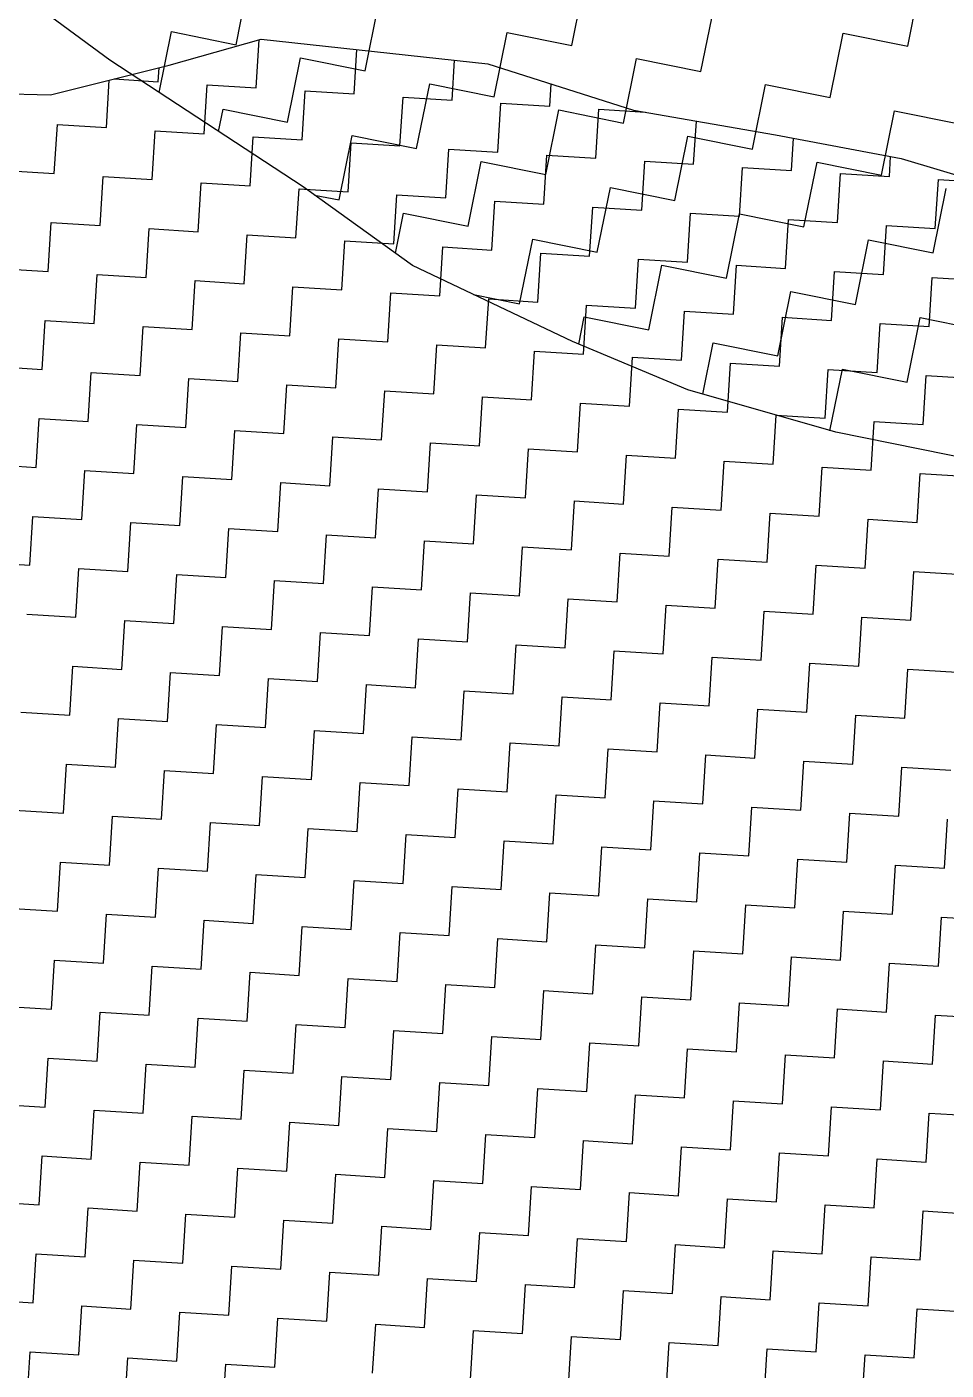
# Model space of a CAD drawing. Header units: metres. Extents: x 278801 to 279668, y 2074665 to 2075564.
# Drawn here: x 279572.29 to 279594.12, y 2075153.71 to 2075185.59 of the extents above; entities that cross this region are included whole.
import ezdxf

# ---------------------------------------------------------------- set-up
doc = ezdxf.new("R2010")
doc.units = ezdxf.units.M
doc.layers.add('POLY_HATCH', color=12, linetype='Continuous')

msp = doc.modelspace()

# ---------------------------------------------------------------- linework, layer by layer
at = {"layer": 'POLY_HATCH', "linetype": 'Continuous'}
for p, q in [((279577.262, 2075185.165), (279577.571, 2075186.698)), ((279585.234, 2075185.148), (279585.544, 2075186.681)), ((279593.206, 2075185.131), (279593.516, 2075186.664)), ((279580.327, 2075184.545), (279580.636, 2075186.078)), ((279588.299, 2075184.529), (279588.609, 2075186.061)), ((279575.437, 2075184.031), (279575.729, 2075185.475)), ((279575.729, 2075185.475), (279577.262, 2075185.165)), ((279583.392, 2075183.926), (279583.701, 2075185.458)), ((279583.701, 2075185.458), (279585.234, 2075185.148)), ((279591.364, 2075183.909), (279591.674, 2075185.441)), ((279591.674, 2075185.441), (279593.206, 2075185.131)), ((279577.74, 2075184.141), (279577.811, 2075185.287)), ((279580.064, 2075183.996), (279580.13, 2075185.051)), ((279578.484, 2075183.323), (279578.794, 2075184.855)), ((279578.794, 2075184.855), (279580.327, 2075184.545)), ((279582.388, 2075183.851), (279582.447, 2075184.798)), ((279586.457, 2075183.306), (279586.767, 2075184.838)), ((279586.767, 2075184.838), (279588.299, 2075184.529)), ((279575.416, 2075184.286), (279575.437, 2075184.62)), ((279574.182, 2075183.196), (279574.252, 2075184.323)), ((279574.364, 2075184.351), (279575.416, 2075184.286)), ((279576.506, 2075183.051), (279576.578, 2075184.213)), ((279576.578, 2075184.213), (279577.74, 2075184.141)), ((279581.549, 2075182.703), (279581.859, 2075184.236)), ((279581.859, 2075184.236), (279583.392, 2075183.926)), ((279584.712, 2075183.706), (279584.745, 2075184.233)), ((279589.522, 2075182.686), (279589.832, 2075184.219)), ((279589.832, 2075184.219), (279591.364, 2075183.909)), ((279578.829, 2075182.906), (279578.902, 2075184.068)), ((279578.902, 2075184.068), (279580.064, 2075183.996)), ((279581.153, 2075182.761), (279581.226, 2075183.923)), ((279581.226, 2075183.923), (279582.388, 2075183.851)), ((279583.477, 2075182.617), (279583.55, 2075183.778)), ((279583.55, 2075183.778), (279584.712, 2075183.706)), ((279576.846, 2075183.108), (279576.952, 2075183.633)), ((279576.952, 2075183.633), (279578.484, 2075183.323)), ((279584.614, 2075182.083), (279584.924, 2075183.616)), ((279584.924, 2075183.616), (279586.457, 2075183.306)), ((279585.801, 2075182.472), (279585.874, 2075183.634)), ((279585.874, 2075183.634), (279586.981, 2075183.564)), ((279592.587, 2075182.066), (279592.897, 2075183.599)), ((279592.897, 2075183.599), (279594.429, 2075183.289)), ((279572.947, 2075182.107), (279573.02, 2075183.269)), ((279573.02, 2075183.269), (279574.182, 2075183.196)), ((279575.271, 2075181.962), (279575.344, 2075183.124)), ((279575.344, 2075183.124), (279576.506, 2075183.051)), ((279588.125, 2075182.327), (279588.189, 2075183.353)), ((279577.595, 2075181.817), (279577.667, 2075182.979)), ((279577.667, 2075182.979), (279578.829, 2075182.906)), ((279579.707, 2075181.48), (279580.017, 2075183.013)), ((279579.919, 2075181.672), (279579.991, 2075182.834)), ((279579.991, 2075182.834), (279581.153, 2075182.761)), ((279580.017, 2075183.013), (279581.549, 2075182.703)), ((279587.679, 2075181.464), (279587.989, 2075182.996)), ((279587.989, 2075182.996), (279589.522, 2075182.686)), ((279590.449, 2075182.182), (279590.497, 2075182.944)), ((279582.243, 2075181.527), (279582.315, 2075182.689)), ((279582.315, 2075182.689), (279583.477, 2075182.617)), ((279584.567, 2075181.382), (279584.639, 2075182.544)), ((279584.639, 2075182.544), (279585.801, 2075182.472)), ((279592.773, 2075182.037), (279592.802, 2075182.509)), ((279571.785, 2075182.179), (279572.947, 2075182.107)), ((279582.772, 2075180.861), (279583.082, 2075182.393)), ((279583.082, 2075182.393), (279584.614, 2075182.083)), ((279586.891, 2075181.237), (279586.963, 2075182.399)), ((279586.963, 2075182.399), (279588.125, 2075182.327)), ((279589.215, 2075181.092), (279589.287, 2075182.254)), ((279589.287, 2075182.254), (279590.449, 2075182.182)), ((279590.744, 2075180.844), (279591.054, 2075182.376)), ((279591.054, 2075182.376), (279592.587, 2075182.066)), ((279574.037, 2075180.872), (279574.109, 2075182.034)), ((279574.109, 2075182.034), (279575.271, 2075181.962)), ((279576.361, 2075180.728), (279576.433, 2075181.889)), ((279576.433, 2075181.889), (279577.595, 2075181.817)), ((279591.539, 2075180.947), (279591.611, 2075182.109)), ((279591.611, 2075182.109), (279592.773, 2075182.037)), ((279593.862, 2075180.802), (279593.935, 2075181.964)), ((279593.935, 2075181.964), (279594.937, 2075181.902)), ((279578.684, 2075180.583), (279578.757, 2075181.745)), ((279578.757, 2075181.745), (279579.919, 2075181.672)), ((279579.126, 2075181.598), (279579.707, 2075181.48)), ((279581.008, 2075180.438), (279581.081, 2075181.6)), ((279581.081, 2075181.6), (279582.243, 2075181.527)), ((279585.837, 2075180.241), (279586.147, 2075181.773)), ((279586.147, 2075181.773), (279587.679, 2075181.464)), ((279593.809, 2075180.224), (279594.119, 2075181.756)), ((279583.332, 2075180.293), (279583.405, 2075181.455)), ((279583.405, 2075181.455), (279584.567, 2075181.382)), ((279585.656, 2075180.148), (279585.729, 2075181.31)), ((279585.729, 2075181.31), (279586.891, 2075181.237)), ((279572.802, 2075179.783), (279572.875, 2075180.945)), ((279572.875, 2075180.945), (279574.037, 2075180.872)), ((279581.047, 2075180.22), (279581.239, 2075181.171)), ((279581.239, 2075181.171), (279582.772, 2075180.861)), ((279587.98, 2075180.003), (279588.053, 2075181.165)), ((279588.053, 2075181.165), (279589.215, 2075181.092)), ((279588.902, 2075179.621), (279589.212, 2075181.154)), ((279589.212, 2075181.154), (279590.744, 2075180.844)), ((279590.304, 2075179.858), (279590.377, 2075181.02)), ((279590.377, 2075181.02), (279591.539, 2075180.947)), ((279575.126, 2075179.638), (279575.199, 2075180.8)), ((279575.199, 2075180.8), (279576.361, 2075180.728)), ((279577.45, 2075179.493), (279577.523, 2075180.655)), ((279577.523, 2075180.655), (279578.684, 2075180.583)), ((279592.628, 2075179.713), (279592.7, 2075180.875)), ((279592.7, 2075180.875), (279593.862, 2075180.802)), ((279579.774, 2075179.348), (279579.846, 2075180.51)), ((279579.846, 2075180.51), (279581.008, 2075180.438)), ((279582.098, 2075179.203), (279582.17, 2075180.365)), ((279582.17, 2075180.365), (279583.332, 2075180.293)), ((279583.994, 2075179.018), (279584.304, 2075180.551)), ((279584.304, 2075180.551), (279585.837, 2075180.241)), ((279591.967, 2075179.001), (279592.277, 2075180.534)), ((279592.277, 2075180.534), (279593.809, 2075180.224)), ((279584.422, 2075179.058), (279584.494, 2075180.22)), ((279584.494, 2075180.22), (279585.656, 2075180.148)), ((279586.746, 2075178.913), (279586.818, 2075180.075)), ((279586.818, 2075180.075), (279587.98, 2075180.003)), ((279587.059, 2075178.399), (279587.369, 2075179.931)), ((279587.369, 2075179.931), (279588.902, 2075179.621)), ((279589.07, 2075178.768), (279589.142, 2075179.93)), ((279589.142, 2075179.93), (279590.304, 2075179.858)), ((279571.64, 2075179.855), (279572.802, 2075179.783)), ((279573.892, 2075178.549), (279573.964, 2075179.711)), ((279573.964, 2075179.711), (279575.126, 2075179.638)), ((279591.394, 2075178.623), (279591.466, 2075179.785)), ((279591.466, 2075179.785), (279592.628, 2075179.713)), ((279593.717, 2075178.478), (279593.79, 2075179.64)), ((279593.79, 2075179.64), (279594.952, 2075179.568)), ((279576.216, 2075178.404), (279576.288, 2075179.566)), ((279576.288, 2075179.566), (279577.45, 2075179.493)), ((279578.54, 2075178.259), (279578.612, 2075179.421)), ((279578.612, 2075179.421), (279579.774, 2075179.348)), ((279590.125, 2075177.779), (279590.434, 2075179.311)), ((279590.434, 2075179.311), (279591.967, 2075179.001)), ((279580.863, 2075178.114), (279580.936, 2075179.276)), ((279580.936, 2075179.276), (279582.098, 2075179.203)), ((279582.901, 2075179.239), (279583.994, 2075179.018)), ((279583.187, 2075177.969), (279583.26, 2075179.131)), ((279583.26, 2075179.131), (279584.422, 2075179.058)), ((279585.511, 2075177.824), (279585.584, 2075178.986)), ((279585.584, 2075178.986), (279586.746, 2075178.913)), ((279585.396, 2075178.06), (279585.527, 2075178.708)), ((279585.527, 2075178.708), (279587.059, 2075178.399)), ((279587.835, 2075177.679), (279587.908, 2075178.841)), ((279587.908, 2075178.841), (279589.07, 2075178.768)), ((279590.159, 2075177.534), (279590.232, 2075178.696)), ((279590.232, 2075178.696), (279591.394, 2075178.623)), ((279593.19, 2075177.159), (279593.499, 2075178.691)), ((279593.499, 2075178.691), (279595.032, 2075178.382)), ((279572.657, 2075177.459), (279572.73, 2075178.621)), ((279572.73, 2075178.621), (279573.892, 2075178.549)), ((279574.981, 2075177.314), (279575.054, 2075178.476)), ((279575.054, 2075178.476), (279576.216, 2075178.404)), ((279592.483, 2075177.389), (279592.556, 2075178.551)), ((279592.556, 2075178.551), (279593.717, 2075178.478)), ((279577.305, 2075177.169), (279577.378, 2075178.331)), ((279577.378, 2075178.331), (279578.54, 2075178.259)), ((279579.629, 2075177.024), (279579.701, 2075178.186)), ((279579.701, 2075178.186), (279580.863, 2075178.114)), ((279581.953, 2075176.879), (279582.025, 2075178.041)), ((279582.025, 2075178.041), (279583.187, 2075177.969)), ((279588.346, 2075176.871), (279588.592, 2075178.089)), ((279588.592, 2075178.089), (279590.125, 2075177.779)), ((279584.277, 2075176.734), (279584.349, 2075177.896)), ((279584.349, 2075177.896), (279585.511, 2075177.824)), ((279586.601, 2075176.589), (279586.673, 2075177.751)), ((279586.673, 2075177.751), (279587.835, 2075177.679)), ((279571.495, 2075177.532), (279572.657, 2075177.459)), ((279573.747, 2075176.225), (279573.819, 2075177.387)), ((279573.819, 2075177.387), (279574.981, 2075177.314)), ((279588.925, 2075176.444), (279588.997, 2075177.606)), ((279588.997, 2075177.606), (279590.159, 2075177.534)), ((279591.249, 2075176.299), (279591.321, 2075177.461)), ((279591.321, 2075177.461), (279592.483, 2075177.389)), ((279591.361, 2075176.006), (279591.657, 2075177.469)), ((279591.657, 2075177.469), (279593.19, 2075177.159)), ((279576.071, 2075176.08), (279576.143, 2075177.242)), ((279576.143, 2075177.242), (279577.305, 2075177.169)), ((279578.395, 2075175.935), (279578.467, 2075177.097)), ((279578.467, 2075177.097), (279579.629, 2075177.024)), ((279593.573, 2075176.154), (279593.645, 2075177.316)), ((279593.645, 2075177.316), (279594.807, 2075177.244)), ((279580.718, 2075175.79), (279580.791, 2075176.952)), ((279580.791, 2075176.952), (279581.953, 2075176.879)), ((279583.042, 2075175.645), (279583.115, 2075176.807)), ((279583.115, 2075176.807), (279584.277, 2075176.734)), ((279585.366, 2075175.5), (279585.439, 2075176.662)), ((279585.439, 2075176.662), (279586.601, 2075176.589)), ((279587.69, 2075175.355), (279587.763, 2075176.517)), ((279587.763, 2075176.517), (279588.925, 2075176.444)), ((279572.512, 2075175.135), (279572.585, 2075176.297)), ((279572.585, 2075176.297), (279573.747, 2075176.225)), ((279574.836, 2075174.99), (279574.909, 2075176.152)), ((279574.909, 2075176.152), (279576.071, 2075176.08)), ((279590.014, 2075175.21), (279590.087, 2075176.372)), ((279590.087, 2075176.372), (279591.249, 2075176.299)), ((279592.338, 2075175.065), (279592.411, 2075176.227)), ((279592.411, 2075176.227), (279593.573, 2075176.154)), ((279577.16, 2075174.845), (279577.233, 2075176.007)), ((279577.233, 2075176.007), (279578.395, 2075175.935)), ((279579.484, 2075174.7), (279579.557, 2075175.862)), ((279579.557, 2075175.862), (279580.718, 2075175.79)), ((279581.808, 2075174.555), (279581.88, 2075175.717)), ((279581.88, 2075175.717), (279583.042, 2075175.645)), ((279584.132, 2075174.41), (279584.204, 2075175.572)), ((279584.204, 2075175.572), (279585.366, 2075175.5)), ((279571.35, 2075175.208), (279572.512, 2075175.135)), ((279586.456, 2075174.265), (279586.528, 2075175.427)), ((279586.528, 2075175.427), (279587.69, 2075175.355)), ((279588.78, 2075174.12), (279588.852, 2075175.282)), ((279588.852, 2075175.282), (279590.014, 2075175.21)), ((279573.602, 2075173.901), (279573.674, 2075175.063)), ((279573.674, 2075175.063), (279574.836, 2075174.99)), ((279575.926, 2075173.756), (279575.998, 2075174.918)), ((279575.998, 2075174.918), (279577.16, 2075174.845)), ((279591.104, 2075173.975), (279591.176, 2075175.137)), ((279591.176, 2075175.137), (279592.338, 2075175.065)), ((279593.428, 2075173.83), (279593.5, 2075174.992)), ((279593.5, 2075174.992), (279594.662, 2075174.92)), ((279578.25, 2075173.611), (279578.322, 2075174.773)), ((279578.322, 2075174.773), (279579.484, 2075174.7)), ((279580.574, 2075173.466), (279580.646, 2075174.628)), ((279580.646, 2075174.628), (279581.808, 2075174.555)), ((279582.897, 2075173.321), (279582.97, 2075174.483)), ((279582.97, 2075174.483), (279584.132, 2075174.41)), ((279585.221, 2075173.176), (279585.294, 2075174.338)), ((279585.294, 2075174.338), (279586.456, 2075174.265)), ((279587.545, 2075173.031), (279587.618, 2075174.193)), ((279587.618, 2075174.193), (279588.78, 2075174.12)), ((279572.367, 2075172.811), (279572.44, 2075173.973)), ((279572.44, 2075173.973), (279573.602, 2075173.901)), ((279589.869, 2075172.886), (279589.942, 2075174.048)), ((279589.942, 2075174.048), (279591.104, 2075173.975)), ((279592.193, 2075172.741), (279592.266, 2075173.903)), ((279592.266, 2075173.903), (279593.428, 2075173.83)), ((279574.691, 2075172.666), (279574.764, 2075173.828)), ((279574.764, 2075173.828), (279575.926, 2075173.756)), ((279577.015, 2075172.521), (279577.088, 2075173.683)), ((279577.088, 2075173.683), (279578.25, 2075173.611)), ((279579.339, 2075172.376), (279579.412, 2075173.538)), ((279579.412, 2075173.538), (279580.574, 2075173.466)), ((279581.663, 2075172.231), (279581.735, 2075173.393)), ((279581.735, 2075173.393), (279582.897, 2075173.321)), ((279583.987, 2075172.086), (279584.059, 2075173.248)), ((279584.059, 2075173.248), (279585.221, 2075173.176)), ((279586.311, 2075171.941), (279586.383, 2075173.103)), ((279586.383, 2075173.103), (279587.545, 2075173.031)), ((279588.635, 2075171.796), (279588.707, 2075172.958)), ((279588.707, 2075172.958), (279589.869, 2075172.886)), ((279571.205, 2075172.884), (279572.367, 2075172.811)), ((279573.457, 2075171.577), (279573.529, 2075172.739)), ((279573.529, 2075172.739), (279574.691, 2075172.666)), ((279590.959, 2075171.651), (279591.031, 2075172.813)), ((279591.031, 2075172.813), (279592.193, 2075172.741)), ((279593.283, 2075171.507), (279593.355, 2075172.668)), ((279593.355, 2075172.668), (279594.517, 2075172.596)), ((279575.781, 2075171.432), (279575.853, 2075172.594)), ((279575.853, 2075172.594), (279577.015, 2075172.521)), ((279578.105, 2075171.287), (279578.177, 2075172.449)), ((279578.177, 2075172.449), (279579.339, 2075172.376)), ((279580.429, 2075171.142), (279580.501, 2075172.304)), ((279580.501, 2075172.304), (279581.663, 2075172.231)), ((279582.752, 2075170.997), (279582.825, 2075172.159)), ((279582.825, 2075172.159), (279583.987, 2075172.086)), ((279585.076, 2075170.852), (279585.149, 2075172.014)), ((279585.149, 2075172.014), (279586.311, 2075171.941)), ((279572.295, 2075171.649), (279573.457, 2075171.577)), ((279587.4, 2075170.707), (279587.473, 2075171.869)), ((279587.473, 2075171.869), (279588.635, 2075171.796)), ((279589.724, 2075170.562), (279589.797, 2075171.724)), ((279589.797, 2075171.724), (279590.959, 2075171.651)), ((279574.546, 2075170.342), (279574.619, 2075171.504)), ((279574.619, 2075171.504), (279575.781, 2075171.432)), ((279576.87, 2075170.197), (279576.943, 2075171.359)), ((279576.943, 2075171.359), (279578.105, 2075171.287)), ((279592.048, 2075170.417), (279592.121, 2075171.579)), ((279592.121, 2075171.579), (279593.283, 2075171.507)), ((279579.194, 2075170.052), (279579.267, 2075171.214)), ((279579.267, 2075171.214), (279580.429, 2075171.142)), ((279581.518, 2075169.907), (279581.59, 2075171.069)), ((279581.59, 2075171.069), (279582.752, 2075170.997)), ((279583.842, 2075169.762), (279583.914, 2075170.924)), ((279583.914, 2075170.924), (279585.076, 2075170.852)), ((279586.166, 2075169.618), (279586.238, 2075170.779)), ((279586.238, 2075170.779), (279587.4, 2075170.707)), ((279573.312, 2075169.253), (279573.384, 2075170.415)), ((279573.384, 2075170.415), (279574.546, 2075170.342)), ((279588.49, 2075169.473), (279588.562, 2075170.634)), ((279588.562, 2075170.634), (279589.724, 2075170.562)), ((279590.814, 2075169.328), (279590.886, 2075170.49)), ((279590.886, 2075170.49), (279592.048, 2075170.417)), ((279575.636, 2075169.108), (279575.708, 2075170.27)), ((279575.708, 2075170.27), (279576.87, 2075170.197)), ((279577.96, 2075168.963), (279578.032, 2075170.125)), ((279578.032, 2075170.125), (279579.194, 2075170.052)), ((279593.138, 2075169.183), (279593.21, 2075170.345)), ((279593.21, 2075170.345), (279594.372, 2075170.272)), ((279580.284, 2075168.818), (279580.356, 2075169.98)), ((279580.356, 2075169.98), (279581.518, 2075169.907)), ((279582.607, 2075168.673), (279582.68, 2075169.835)), ((279582.68, 2075169.835), (279583.842, 2075169.762)), ((279584.931, 2075168.528), (279585.004, 2075169.69)), ((279585.004, 2075169.69), (279586.166, 2075169.618)), ((279587.255, 2075168.383), (279587.328, 2075169.545)), ((279587.328, 2075169.545), (279588.49, 2075169.473)), ((279572.15, 2075169.325), (279573.312, 2075169.253)), ((279574.401, 2075168.018), (279574.474, 2075169.18)), ((279574.474, 2075169.18), (279575.636, 2075169.108)), ((279589.579, 2075168.238), (279589.652, 2075169.4)), ((279589.652, 2075169.4), (279590.814, 2075169.328)), ((279591.903, 2075168.093), (279591.976, 2075169.255)), ((279591.976, 2075169.255), (279593.138, 2075169.183)), ((279576.725, 2075167.873), (279576.798, 2075169.035)), ((279576.798, 2075169.035), (279577.96, 2075168.963)), ((279579.049, 2075167.728), (279579.122, 2075168.89)), ((279579.122, 2075168.89), (279580.284, 2075168.818)), ((279581.373, 2075167.584), (279581.446, 2075168.745)), ((279581.446, 2075168.745), (279582.607, 2075168.673)), ((279583.697, 2075167.439), (279583.769, 2075168.601)), ((279583.769, 2075168.601), (279584.931, 2075168.528)), ((279586.021, 2075167.294), (279586.093, 2075168.456)), ((279586.093, 2075168.456), (279587.255, 2075168.383)), ((279588.345, 2075167.149), (279588.417, 2075168.311)), ((279588.417, 2075168.311), (279589.579, 2075168.238)), ((279590.669, 2075167.004), (279590.741, 2075168.166)), ((279590.741, 2075168.166), (279591.903, 2075168.093)), ((279573.167, 2075166.929), (279573.239, 2075168.091)), ((279573.239, 2075168.091), (279574.401, 2075168.018)), ((279575.491, 2075166.784), (279575.563, 2075167.946)), ((279575.563, 2075167.946), (279576.725, 2075167.873)), ((279592.993, 2075166.859), (279593.065, 2075168.021)), ((279593.065, 2075168.021), (279594.227, 2075167.948)), ((279577.815, 2075166.639), (279577.887, 2075167.801)), ((279577.887, 2075167.801), (279579.049, 2075167.728)), ((279580.139, 2075166.494), (279580.211, 2075167.656)), ((279580.211, 2075167.656), (279581.373, 2075167.584)), ((279582.463, 2075166.349), (279582.535, 2075167.511)), ((279582.535, 2075167.511), (279583.697, 2075167.439)), ((279584.786, 2075166.204), (279584.859, 2075167.366)), ((279584.859, 2075167.366), (279586.021, 2075167.294)), ((279587.11, 2075166.059), (279587.183, 2075167.221)), ((279587.183, 2075167.221), (279588.345, 2075167.149)), ((279572.005, 2075167.001), (279573.167, 2075166.929)), ((279589.434, 2075165.914), (279589.507, 2075167.076)), ((279589.507, 2075167.076), (279590.669, 2075167.004)), ((279591.758, 2075165.769), (279591.831, 2075166.931)), ((279591.831, 2075166.931), (279592.993, 2075166.859)), ((279574.256, 2075165.695), (279574.329, 2075166.856)), ((279574.329, 2075166.856), (279575.491, 2075166.784)), ((279576.58, 2075165.55), (279576.653, 2075166.711)), ((279576.653, 2075166.711), (279577.815, 2075166.639)), ((279578.904, 2075165.405), (279578.977, 2075166.567)), ((279578.977, 2075166.567), (279580.139, 2075166.494)), ((279594.082, 2075165.624), (279594.155, 2075166.786)), ((279581.228, 2075165.26), (279581.301, 2075166.422)), ((279581.301, 2075166.422), (279582.463, 2075166.349)), ((279583.552, 2075165.115), (279583.624, 2075166.277)), ((279583.624, 2075166.277), (279584.786, 2075166.204)), ((279585.876, 2075164.97), (279585.948, 2075166.132)), ((279585.948, 2075166.132), (279587.11, 2075166.059)), ((279588.2, 2075164.825), (279588.272, 2075165.987)), ((279588.272, 2075165.987), (279589.434, 2075165.914)), ((279573.022, 2075164.605), (279573.094, 2075165.767)), ((279573.094, 2075165.767), (279574.256, 2075165.695)), ((279575.346, 2075164.46), (279575.418, 2075165.622)), ((279575.418, 2075165.622), (279576.58, 2075165.55)), ((279590.524, 2075164.68), (279590.596, 2075165.842)), ((279590.596, 2075165.842), (279591.758, 2075165.769)), ((279592.848, 2075164.535), (279592.92, 2075165.697)), ((279592.92, 2075165.697), (279594.082, 2075165.624)), ((279577.67, 2075164.315), (279577.742, 2075165.477)), ((279577.742, 2075165.477), (279578.904, 2075165.405)), ((279579.994, 2075164.17), (279580.066, 2075165.332)), ((279580.066, 2075165.332), (279581.228, 2075165.26)), ((279582.318, 2075164.025), (279582.39, 2075165.187)), ((279582.39, 2075165.187), (279583.552, 2075165.115)), ((279584.641, 2075163.88), (279584.714, 2075165.042)), ((279584.714, 2075165.042), (279585.876, 2075164.97)), ((279571.86, 2075164.678), (279573.022, 2075164.605)), ((279586.965, 2075163.735), (279587.038, 2075164.897)), ((279587.038, 2075164.897), (279588.2, 2075164.825)), ((279589.289, 2075163.59), (279589.362, 2075164.752)), ((279589.362, 2075164.752), (279590.524, 2075164.68)), ((279574.111, 2075163.371), (279574.184, 2075164.533)), ((279574.184, 2075164.533), (279575.346, 2075164.46)), ((279576.435, 2075163.226), (279576.508, 2075164.388)), ((279576.508, 2075164.388), (279577.67, 2075164.315)), ((279591.613, 2075163.445), (279591.686, 2075164.607)), ((279591.686, 2075164.607), (279592.848, 2075164.535)), ((279593.937, 2075163.3), (279594.01, 2075164.462)), ((279594.01, 2075164.462), (279595.172, 2075164.39)), ((279578.759, 2075163.081), (279578.832, 2075164.243)), ((279578.832, 2075164.243), (279579.994, 2075164.17)), ((279581.083, 2075162.936), (279581.156, 2075164.098)), ((279581.156, 2075164.098), (279582.318, 2075164.025)), ((279583.407, 2075162.791), (279583.48, 2075163.953)), ((279583.48, 2075163.953), (279584.641, 2075163.88)), ((279585.731, 2075162.646), (279585.803, 2075163.808)), ((279585.803, 2075163.808), (279586.965, 2075163.735)), ((279572.877, 2075162.281), (279572.949, 2075163.443)), ((279572.949, 2075163.443), (279574.111, 2075163.371)), ((279588.055, 2075162.501), (279588.127, 2075163.663)), ((279588.127, 2075163.663), (279589.289, 2075163.59)), ((279590.379, 2075162.356), (279590.451, 2075163.518)), ((279590.451, 2075163.518), (279591.613, 2075163.445)), ((279592.703, 2075162.211), (279592.775, 2075163.373)), ((279592.775, 2075163.373), (279593.937, 2075163.3)), ((279575.201, 2075162.136), (279575.273, 2075163.298)), ((279575.273, 2075163.298), (279576.435, 2075163.226)), ((279577.525, 2075161.991), (279577.597, 2075163.153)), ((279577.597, 2075163.153), (279578.759, 2075163.081)), ((279579.849, 2075161.846), (279579.921, 2075163.008)), ((279579.921, 2075163.008), (279581.083, 2075162.936)), ((279582.173, 2075161.701), (279582.245, 2075162.863)), ((279582.245, 2075162.863), (279583.407, 2075162.791)), ((279584.497, 2075161.556), (279584.569, 2075162.718)), ((279584.569, 2075162.718), (279585.731, 2075162.646)), ((279586.82, 2075161.411), (279586.893, 2075162.573)), ((279586.893, 2075162.573), (279588.055, 2075162.501)), ((279589.144, 2075161.266), (279589.217, 2075162.428)), ((279589.217, 2075162.428), (279590.379, 2075162.356)), ((279571.715, 2075162.354), (279572.877, 2075162.281)), ((279573.966, 2075161.047), (279574.039, 2075162.209)), ((279574.039, 2075162.209), (279575.201, 2075162.136)), ((279591.468, 2075161.121), (279591.541, 2075162.283)), ((279591.541, 2075162.283), (279592.703, 2075162.211)), ((279593.792, 2075160.976), (279593.865, 2075162.138)), ((279593.865, 2075162.138), (279595.027, 2075162.066)), ((279576.29, 2075160.902), (279576.363, 2075162.064)), ((279576.363, 2075162.064), (279577.525, 2075161.991)), ((279578.614, 2075160.757), (279578.687, 2075161.919)), ((279578.687, 2075161.919), (279579.849, 2075161.846)), ((279580.938, 2075160.612), (279581.011, 2075161.774)), ((279581.011, 2075161.774), (279582.173, 2075161.701)), ((279583.262, 2075160.467), (279583.335, 2075161.629)), ((279583.335, 2075161.629), (279584.497, 2075161.556)), ((279585.586, 2075160.322), (279585.658, 2075161.484)), ((279585.658, 2075161.484), (279586.82, 2075161.411)), ((279587.91, 2075160.177), (279587.982, 2075161.339)), ((279587.982, 2075161.339), (279589.144, 2075161.266)), ((279590.234, 2075160.032), (279590.306, 2075161.194)), ((279590.306, 2075161.194), (279591.468, 2075161.121)), ((279572.732, 2075159.957), (279572.804, 2075161.119)), ((279572.804, 2075161.119), (279573.966, 2075161.047)), ((279575.056, 2075159.812), (279575.128, 2075160.974)), ((279575.128, 2075160.974), (279576.29, 2075160.902)), ((279577.38, 2075159.667), (279577.452, 2075160.829)), ((279577.452, 2075160.829), (279578.614, 2075160.757)), ((279592.558, 2075159.887), (279592.63, 2075161.049)), ((279592.63, 2075161.049), (279593.792, 2075160.976)), ((279579.704, 2075159.522), (279579.776, 2075160.684)), ((279579.776, 2075160.684), (279580.938, 2075160.612)), ((279582.028, 2075159.377), (279582.1, 2075160.539)), ((279582.1, 2075160.539), (279583.262, 2075160.467)), ((279584.352, 2075159.232), (279584.424, 2075160.394)), ((279584.424, 2075160.394), (279585.586, 2075160.322)), ((279586.675, 2075159.087), (279586.748, 2075160.249)), ((279586.748, 2075160.249), (279587.91, 2075160.177)), ((279571.57, 2075160.03), (279572.732, 2075159.957)), ((279573.821, 2075158.723), (279573.894, 2075159.885)), ((279573.894, 2075159.885), (279575.056, 2075159.812)), ((279588.999, 2075158.942), (279589.072, 2075160.104)), ((279589.072, 2075160.104), (279590.234, 2075160.032)), ((279591.323, 2075158.797), (279591.396, 2075159.959)), ((279591.396, 2075159.959), (279592.558, 2075159.887)), ((279576.145, 2075158.578), (279576.218, 2075159.74)), ((279576.218, 2075159.74), (279577.38, 2075159.667)), ((279578.469, 2075158.433), (279578.542, 2075159.595)), ((279578.542, 2075159.595), (279579.704, 2075159.522)), ((279593.647, 2075158.652), (279593.72, 2075159.814)), ((279593.72, 2075159.814), (279594.882, 2075159.742)), ((279580.793, 2075158.288), (279580.866, 2075159.45)), ((279580.866, 2075159.45), (279582.028, 2075159.377)), ((279583.117, 2075158.143), (279583.19, 2075159.305)), ((279583.19, 2075159.305), (279584.352, 2075159.232)), ((279585.441, 2075157.998), (279585.513, 2075159.16)), ((279585.513, 2075159.16), (279586.675, 2075159.087)), ((279587.765, 2075157.853), (279587.837, 2075159.015)), ((279587.837, 2075159.015), (279588.999, 2075158.942)), ((279572.587, 2075157.633), (279572.659, 2075158.795)), ((279572.659, 2075158.795), (279573.821, 2075158.723)), ((279574.911, 2075157.488), (279574.983, 2075158.65)), ((279574.983, 2075158.65), (279576.145, 2075158.578)), ((279590.089, 2075157.708), (279590.161, 2075158.87)), ((279590.161, 2075158.87), (279591.323, 2075158.797)), ((279592.413, 2075157.563), (279592.485, 2075158.725)), ((279592.485, 2075158.725), (279593.647, 2075158.652)), ((279577.235, 2075157.343), (279577.307, 2075158.505)), ((279577.307, 2075158.505), (279578.469, 2075158.433)), ((279579.559, 2075157.198), (279579.631, 2075158.36)), ((279579.631, 2075158.36), (279580.793, 2075158.288)), ((279581.883, 2075157.053), (279581.955, 2075158.215)), ((279581.955, 2075158.215), (279583.117, 2075158.143)), ((279584.207, 2075156.908), (279584.279, 2075158.07)), ((279584.279, 2075158.07), (279585.441, 2075157.998)), ((279571.425, 2075157.706), (279572.587, 2075157.633)), ((279586.53, 2075156.763), (279586.603, 2075157.925)), ((279586.603, 2075157.925), (279587.765, 2075157.853)), ((279588.854, 2075156.618), (279588.927, 2075157.78)), ((279588.927, 2075157.78), (279590.089, 2075157.708)), ((279591.178, 2075156.474), (279591.251, 2075157.635)), ((279591.251, 2075157.635), (279592.413, 2075157.563)), ((279573.676, 2075156.399), (279573.749, 2075157.561)), ((279573.749, 2075157.561), (279574.911, 2075157.488)), ((279576, 2075156.254), (279576.073, 2075157.416)), ((279576.073, 2075157.416), (279577.235, 2075157.343)), ((279593.502, 2075156.329), (279593.575, 2075157.491)), ((279593.575, 2075157.491), (279594.737, 2075157.418)), ((279578.324, 2075156.109), (279578.397, 2075157.271)), ((279578.397, 2075157.271), (279579.559, 2075157.198)), ((279580.648, 2075155.964), (279580.721, 2075157.126)), ((279580.721, 2075157.126), (279581.883, 2075157.053)), ((279582.972, 2075155.819), (279583.045, 2075156.981)), ((279583.045, 2075156.981), (279584.207, 2075156.908)), ((279585.296, 2075155.674), (279585.369, 2075156.836)), ((279585.369, 2075156.836), (279586.53, 2075156.763)), ((279587.62, 2075155.529), (279587.692, 2075156.691)), ((279587.692, 2075156.691), (279588.854, 2075156.618)), ((279572.442, 2075155.309), (279572.514, 2075156.471)), ((279572.514, 2075156.471), (279573.676, 2075156.399)), ((279589.944, 2075155.384), (279590.016, 2075156.546)), ((279590.016, 2075156.546), (279591.178, 2075156.474)), ((279592.268, 2075155.239), (279592.34, 2075156.401)), ((279592.34, 2075156.401), (279593.502, 2075156.329)), ((279574.766, 2075155.164), (279574.838, 2075156.326)), ((279574.838, 2075156.326), (279576, 2075156.254)), ((279577.09, 2075155.019), (279577.162, 2075156.181)), ((279577.162, 2075156.181), (279578.324, 2075156.109)), ((279579.414, 2075154.874), (279579.486, 2075156.036)), ((279579.486, 2075156.036), (279580.648, 2075155.964)), ((279581.738, 2075154.729), (279581.81, 2075155.891)), ((279581.81, 2075155.891), (279582.972, 2075155.819)), ((279584.062, 2075154.585), (279584.134, 2075155.746)), ((279584.134, 2075155.746), (279585.296, 2075155.674)), ((279586.386, 2075154.44), (279586.458, 2075155.601)), ((279586.458, 2075155.601), (279587.62, 2075155.529)), ((279588.709, 2075154.295), (279588.782, 2075155.457)), ((279588.782, 2075155.457), (279589.944, 2075155.384)), ((279571.28, 2075155.382), (279572.442, 2075155.309)), ((279573.531, 2075154.075), (279573.604, 2075155.237)), ((279573.604, 2075155.237), (279574.766, 2075155.164)), ((279575.855, 2075153.93), (279575.928, 2075155.092)), ((279575.928, 2075155.092), (279577.09, 2075155.019)), ((279591.033, 2075154.15), (279591.106, 2075155.312)), ((279591.106, 2075155.312), (279592.268, 2075155.239)), ((279593.357, 2075154.005), (279593.43, 2075155.167)), ((279593.43, 2075155.167), (279594.592, 2075155.094)), ((279578.179, 2075153.785), (279578.252, 2075154.947)), ((279578.252, 2075154.947), (279579.414, 2075154.874)), ((279580.503, 2075153.64), (279580.576, 2075154.802)), ((279580.576, 2075154.802), (279581.738, 2075154.729)), ((279582.827, 2075153.495), (279582.9, 2075154.657)), ((279582.9, 2075154.657), (279584.062, 2075154.585)), ((279585.151, 2075153.35), (279585.224, 2075154.512)), ((279585.224, 2075154.512), (279586.386, 2075154.44)), ((279572.297, 2075152.985), (279572.37, 2075154.147)), ((279572.37, 2075154.147), (279573.531, 2075154.075)), ((279587.475, 2075153.205), (279587.547, 2075154.367)), ((279587.547, 2075154.367), (279588.709, 2075154.295)), ((279589.799, 2075153.06), (279589.871, 2075154.222)), ((279589.871, 2075154.222), (279591.033, 2075154.15)), ((279574.621, 2075152.84), (279574.693, 2075154.002)), ((279574.693, 2075154.002), (279575.855, 2075153.93)), ((279576.945, 2075152.695), (279577.017, 2075153.857)), ((279577.017, 2075153.857), (279578.179, 2075153.785)), ((279592.123, 2075152.915), (279592.195, 2075154.077)), ((279592.195, 2075154.077), (279593.357, 2075154.005))]:
    msp.add_line(p, q, dxfattribs=at)
at = {"layer": 'POLY_HATCH'}
for p, q in [((279574.266, 2075184.797), (279572.584, 2075186.029)), ((279575.673, 2075184.68), (279577.854, 2075185.299)), ((279577.854, 2075185.299), (279583.237, 2075184.712)), ((279578.858, 2075181.79), (279574.266, 2075184.797)), ((279583.237, 2075184.712), (279586.698, 2075183.614)), ((279572.856, 2075183.973), (279575.673, 2075184.68)), ((279569.333, 2075184.067), (279572.856, 2075183.973)), ((279586.698, 2075183.614), (279590.064, 2075183.026)), ((279590.064, 2075183.026), (279593.054, 2075182.462)), ((279593.054, 2075182.462), (279596.271, 2075181.505)), ((279581.454, 2075179.928), (279578.858, 2075181.79)), ((279585.248, 2075178.122), (279581.454, 2075179.928)), ((279587.988, 2075176.974), (279585.248, 2075178.122)), ((279591.499, 2075175.967), (279587.988, 2075176.974)), ((279595.495, 2075175.159), (279591.499, 2075175.967))]:
    msp.add_line(p, q, dxfattribs=at)

doc.saveas('drawing.dxf')
